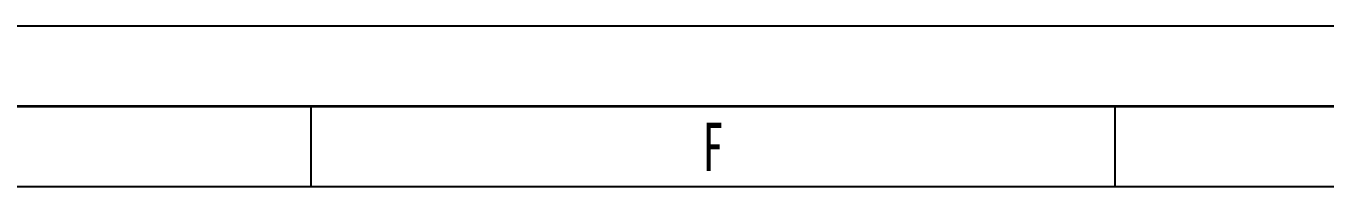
# Model space of a CAD drawing. Header units: millimetres. Extents: x 0 to 420, y 1 to 298.
# Drawn here: x 242.3 to 323.1, y 288 to 298 of the extents above; entities that cross this region are included whole.
import ezdxf

# ---------------------------------------------------------------- set-up
doc = ezdxf.new("R2010")
doc.units = ezdxf.units.MM
doc.layers.add('SLD-0', color=179, linetype='Continuous')
doc.layers.add('도면층1', color=4, linetype='Continuous', lineweight=35)
doc.layers.add('도면층2', color=3, linetype='Continuous', lineweight=25)
doc.styles.add('SLDTEXTSTYLE2', font='TXT', dxfattribs={"width": 0.638186})

msp = doc.modelspace()

# ---------------------------------------------------------------- linework, layer by layer
at = {"layer": 'SLD-0', "color": 7}
msp.add_line((420, 298), (0, 298), dxfattribs=at)
at = {"layer": '도면층1', "color": 7}
msp.add_line((415, 293), (5, 293), dxfattribs=at)
at = {"layer": '도면층2', "color": 7}
for p, q in [((260, 293), (260, 288)), ((310, 293), (310, 288)), ((410, 288), (10, 288))]:
    msp.add_line(p, q, dxfattribs=at)

# ---------------------------------------------------------------- texts
at = {"layer": '도면층2', "color": 7, "insert": (285.00796, 291.9922), "char_height": 3, "attachment_point": 2, "style": 'SLDTEXTSTYLE2'}
msp.add_mtext('F', dxfattribs=at)

doc.saveas('drawing.dxf')
